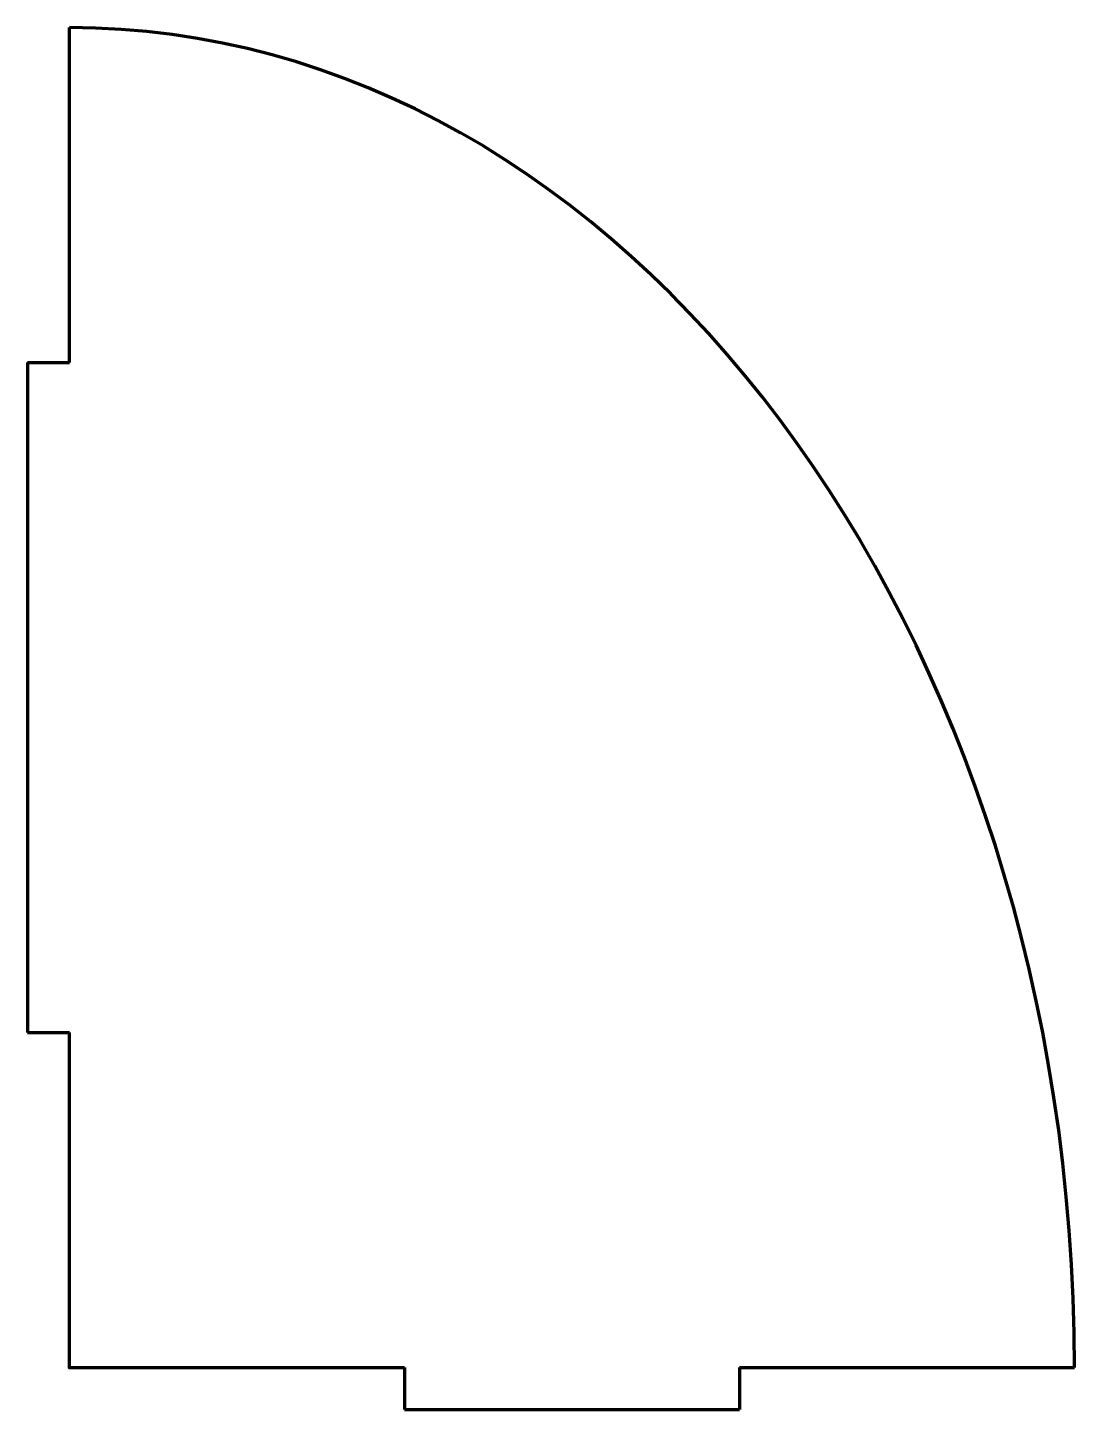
# Model space of a CAD drawing. Header units: inches. Extents: x -0.12 to 3, y -0.12 to 4.
import ezdxf

# ---------------------------------------------------------------- set-up
doc = ezdxf.new("R2010")
doc.units = ezdxf.units.IN
doc.header["$MEASUREMENT"] = 0
doc.layers.add('1', color=7, linetype='Continuous', true_color=0xffffff)
doc.layers.add('61', color=7, linetype='Continuous', true_color=0xffffff)

msp = doc.modelspace()

# ---------------------------------------------------------------- linework, layer by layer
at = {"layer": '1', "color": 163, "linetype": 'Continuous', "lineweight": 70}
for p, q in [((0, 3), (0, 4)), ((-0.125, 3), (-0.125, 1)), ((-0.125, 3), (0, 3)), ((-0.125, 1), (0, 1)), ((0, 0), (0, 1)), ((0, 0), (1, 0)), ((1, 0), (1, -0.125)), ((2, 0), (2, -0.125)), ((2, 0), (3, 0)), ((1, -0.125), (2, -0.125))]:
    msp.add_line(p, q, dxfattribs=at)
msp.add_ellipse((0, 0), major_axis=(0, 4), ratio=0.75, start_param=4.712389, end_param=6.283185, dxfattribs=at)
at = {"layer": '61', "color": 23, "linetype": 'Continuous', "lineweight": 70}
msp.add_point((0, 0), dxfattribs=at)

doc.saveas('drawing.dxf')
